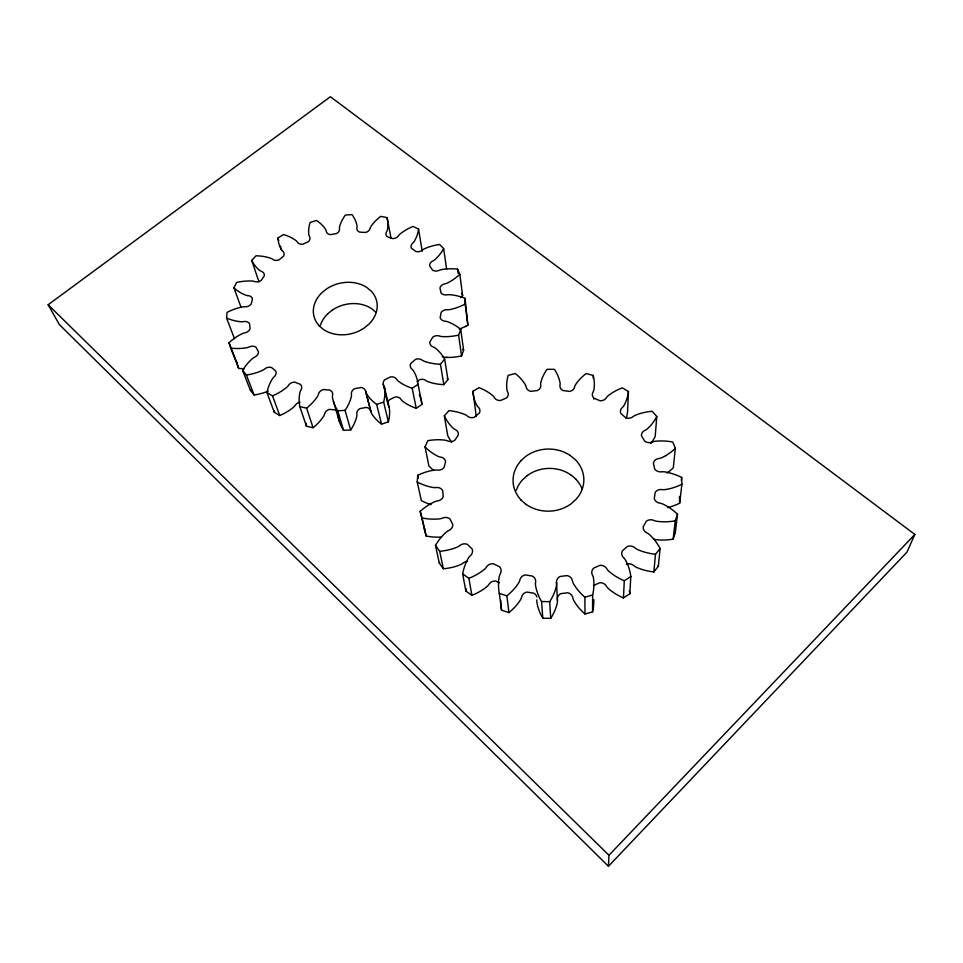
<?xml version="1.0" encoding="UTF-8"?>
<svg xmlns="http://www.w3.org/2000/svg" width="963" height="963" viewBox="0 0 963 963"><rect width="100%" height="100%" fill="white"/><g stroke="black" fill="none" stroke-linecap="round" stroke-linejoin="round"><path stroke-width="1.44" d="M593.232 378.375L593.244 375.45L586.19 373.536A53.699 45.345 2 0 0 577.872 381.468L576.392 383.467A12.423 10.449 -0.5 0 0 574.634 386.777A6.332 5.321 -1.7 0 1 569.566 391.411L563.018 390.533A6.332 5.321 -1.8 0 1 560.069 384.815A12.278 10.316 -2.9 0 0 559.708 381.24L559.106 378.953A52.544 44.31 -5.4 0 0 554.387 369.311L547.02 369.311A53.218 44.755 -0.1 0 0 541.904 378.941L541.194 381.216A12.483 10.485 -2.6 0 0 540.688 384.791A6.296 5.297 -3.8 0 1 537.498 390.484L530.938 391.351A6.308 5.297 -3.9 0 1 526.111 386.705A12.134 10.22 -5 0 0 524.51 383.418L523.126 381.42A52.748 44.755 -7.4 0 0 515.229 373.512L508.175 375.414A52.64 44.226 -2.2 0 0 506.658 385.862L506.779 388.209A12.122 10.196 -4.8 0 0 507.549 391.724A6.308 5.321 -5.8 0 1 506.502 397.96L500.507 400.5A6.308 5.321 -6 0 1 494.224 397.358A12.338 10.461 -7.1 0 0 491.515 394.649L489.481 393.109A53.182 45.514 -9.1 0 0 479.056 387.656L472.917 391.303L475.602 411.345A51.352 43.612 -4.2 0 0 476.336 416.51M536.873 599.853A12.976 11.965 0.2 0 0 537.21 604.03L537.823 606.714A56.047 51.292 5.1 0 0 542.795 618.222L550.716 618.366A55.3 50.87 -6.1 0 0 556.181 607.039L556.915 604.379A13.085 12.074 -0.5 0 0 557.433 600.214A6.705 6.175 2 0 1 560.767 593.665L567.701 592.775A6.705 6.175 2.2 0 1 572.925 598.228A13.133 12.038 4.5 0 0 574.718 602.104L576.247 604.475A55.986 50.678 7.5 0 0 584.998 613.997L592.57 611.866L592.642 595.002A57.262 52.471 -1.9 0 0 593.894 582.459L593.653 579.666A13.398 12.218 3.2 0 0 592.654 575.501A6.897 6.247 4.9 0 1 593.545 568.206L599.961 565.341A6.897 6.247 5.1 0 1 606.991 569.085A13.398 12.074 6.4 0 0 610.097 572.299L612.432 574.141A56.937 50.497 7.6 0 0 624.301 580.773L630.837 576.524A57.359 52.363 2.5 0 0 627.599 564.342L626.395 561.778M593.244 375.45A52.604 44.214 -3.3 0 1 594.327 385.97L594.099 388.33A12.471 10.485 -0.8 0 1 593.16 391.869A6.392 5.381 0.3 0 0 593.954 398.152L599.925 400.728A6.392 5.381 0.5 0 0 606.449 397.587A12.423 10.473 1.6 0 1 609.314 394.866L611.457 393.325A54.422 46.284 3.9 0 1 622.327 387.848L628.454 391.556L627.551 411.827A51.593 43.744 -0.9 0 1 626.215 418.339M608.447 866.279L608.965 855.276L914.85 534.429L330.393 96.721L48.15 304.753L59.381 324.627L608.447 866.279L906.917 552.196L914.85 534.429M593.449 585.552L599.708 582.747A6.717 6.127 5.8 0 1 606.558 586.443A13.073 11.857 7.2 0 0 609.591 589.597L611.866 591.414A55.541 49.595 8.4 0 0 623.422 597.927L624.301 580.773M623.422 597.927L629.802 593.774L630.837 576.524M431.087 504.66A52.05 45.165 -9.9 0 1 421.325 500.579L417.208 481.982L417.737 475.277A55.252 49.077 -11.6 0 1 429.859 470.943L432.676 470.377A12.76 11.147 -11.4 0 1 437.046 470.04A6.464 5.609 -10.8 0 0 444.136 467.356L445.58 461.53A6.464 5.609 -10.7 0 0 440.284 457.052A12.387 10.665 -10.2 0 1 436.42 455.499L434.084 454.187A52.869 45.032 -8.3 0 1 425.044 446.844L427.813 440.669A54.482 47.741 -11.5 0 1 440.488 439.766L443.281 439.983A12.639 10.906 -10.4 0 1 447.446 440.813A6.392 5.477 -9.5 0 0 454.945 440.151L458.292 435.011A6.392 5.477 -9.4 0 0 454.921 429.39A12.23 10.437 -8.6 0 1 451.864 426.91L450.154 425.056A52.604 44.479 -6.4 0 1 444.316 415.751L448.999 410.635A53.735 46.489 -10.6 0 1 461.06 413.091L463.588 414.018A12.363 10.557 -8.9 0 1 467.175 415.884A6.332 5.381 -7.9 0 0 474.374 417.22L479.273 413.223A6.332 5.381 -7.7 0 0 478.081 407A12.302 10.412 -6.8 0 1 476.095 403.846L475.144 401.655A52.556 44.238 -4.4 0 1 472.917 391.303M628.454 391.556A52.809 44.37 -1.2 0 1 625.709 402.016L624.638 404.243A12.314 10.376 1.3 0 1 622.471 407.409A6.464 5.465 2.4 0 0 620.979 413.693L625.806 417.773A6.476 5.477 2.5 0 0 633.245 416.473A12.796 10.858 3.6 0 1 637.012 414.608L639.637 413.681A55.336 47.512 5.7 0 1 652.168 411.273L656.778 416.51L655.189 436.456A52.074 44.262 1.3 0 1 650.723 443.522M234.491 338.687L226.558 318.055L227.087 312.349A50.798 40.651 -18.7 0 1 238.138 307.967L240.702 307.317A11.845 9.341 -18.2 0 1 244.662 306.764A5.959 4.671 -17.7 0 0 251.126 304.079L252.487 299.06A5.947 4.671 -17.7 0 0 247.72 295.593M626.371 564.294A6.705 6.043 7.8 0 1 634.075 565.859A12.94 11.58 8.3 0 0 638.012 567.989L640.768 569.061A54.975 48.439 8 0 0 653.841 571.962L655.49 554.279L660.1 548.489A57.431 51.954 5.7 0 0 652.83 537.932L650.807 535.849A13.253 11.809 7.5 0 0 647.292 533.069A6.825 6.031 7.6 0 1 643.188 526.845L646.305 521.248A6.825 6.031 7.6 0 1 654.238 520.586A13.181 11.544 7.5 0 0 658.752 521.513L661.774 521.753A55.637 48.042 6.4 0 0 675.244 520.863L677.507 514.17A57.335 51.208 7.3 0 0 667.082 506.261L664.482 504.865A13.157 11.556 7.6 0 0 660.245 503.216A6.753 5.886 7.1 0 1 654.25 498.485L655.213 492.394A6.741 5.874 7.1 0 1 662.339 489.637A12.928 11.183 6.6 0 0 666.865 489.288L669.742 488.71A54.831 46.838 4.8 0 0 681.9 484.257L681.66 477.419A56.841 50.064 7.6 0 0 669.261 472.797L666.372 472.183A13.037 11.303 6.8 0 0 661.858 471.774A6.657 5.73 6 0 1 654.647 468.933L653.42 462.986A6.657 5.73 5.9 0 1 659.089 458.508A12.772 10.93 5.1 0 0 663.158 456.992L665.626 455.692M653.841 571.962L658.343 566.268L660.1 548.489M656.778 416.51A53.314 44.912 0.9 0 1 650.326 425.911L648.484 427.777A12.7 10.774 3.3 0 1 645.234 430.256A6.548 5.585 4.3 0 0 641.514 435.926L644.729 441.174A6.56 5.585 4.4 0 0 652.42 441.933A12.904 11.05 5.4 0 1 656.754 441.138L659.655 440.946A56.083 48.728 7 0 1 672.74 442.005L675.34 448.325L673.293 467.813A52.821 45.129 3.4 0 1 666.998 473.002M653.444 539.124A12.856 11.351 8.2 0 0 657.055 539.762L659.992 540.014A54.301 47.247 6.9 0 0 673.137 539.148L675.244 520.863M673.137 539.148L675.34 532.575L677.507 514.17M681.323 480.344L681.66 477.419M667.792 507.537A53.531 46.104 5.3 0 0 679.661 503.18L681.9 484.269M446.11 357.381A10.087 8.33 -8.9 0 0 446.868 357.393L449.757 357.429A48.908 39.772 -8.5 0 0 461.554 355.901L463.612 350.243L460.735 329.37A51.328 42.48 -10.4 0 0 451.527 323.375L449.227 322.364A11.893 9.726 -9 0 0 445.46 321.233A6.055 4.923 -8.7 0 1 440.163 317.634L441.114 312.481A6.055 4.911 -8.7 0 1 447.542 309.737A11.761 9.486 -8.5 0 0 451.599 309.171L454.187 308.521A49.39 39.266 -8.8 0 0 465.141 304.055L465.033 298.337A50.967 41.782 -9.2 0 0 454.006 295.196L451.418 294.859A11.664 9.425 -8.5 0 0 447.386 294.774A5.983 4.803 -8.6 0 1 440.97 292.824L439.959 287.901A5.971 4.791 -8.6 0 1 445.099 283.808A11.556 9.209 -8.7 0 0 448.77 282.279L451.009 281.052A48.812 38.388 -9.4 0 0 459.82 274.286L457.581 269.122A50.329 40.771 -8.6 0 0 445.869 269.002L443.269 269.327A11.676 9.329 -8.6 0 0 439.369 270.254A5.91 4.683 -8.9 0 1 432.483 270.073L429.667 265.836A5.898 4.683 -8.9 0 1 433.085 260.853A11.339 8.932 -9.2 0 0 436.046 258.566L437.732 256.892A48.439 37.75 -10.3 0 0 443.654 248.586L439.597 244.446A49.703 39.772 -8.6 0 0 428.306 247.202L425.923 248.141A11.375 8.968 -9.1 0 0 422.528 249.935A5.85 4.586 -9.6 0 1 415.811 251.463L411.526 248.298A5.838 4.586 -9.6 0 1 412.946 242.917A11.159 8.703 -10.1 0 0 414.957 240.112L415.944 238.174A48.15 37.28 -11.4 0 0 418.556 229.182L413.103 226.401A49.125 38.845 -9 0 0 403.232 231.65L401.282 233.082A11.327 8.848 -10 0 0 398.658 235.55A5.802 4.514 -10.5 0 1 392.735 238.583L387.391 236.754A5.79 4.502 -10.6 0 1 386.765 231.481A11.087 8.595 -11.2 0 0 387.656 228.436L387.896 226.425A47.945 36.979 -12.7 0 0 387.054 217.59L380.71 216.374A48.523 37.99 -9.8 0 0 373.102 223.56L371.73 225.354A11.219 8.703 -11 0 0 370.105 228.243A5.766 4.466 -11.7 0 1 365.471 232.468L359.572 232.095A5.766 4.454 -11.8 0 1 356.972 227.424A11.195 8.631 -12.4 0 0 356.695 224.415L356.178 222.525A48.186 37.136 -14 0 0 352.025 214.629L345.368 215.05A48.282 37.497 -10.8 0 0 340.613 223.5L339.951 225.474A11.279 8.703 -12.2 0 0 339.445 228.532A5.766 4.442 -12.9 0 1 336.496 233.54L330.55 234.659A5.766 4.442 -13 0 1 326.228 231A11.171 8.607 -13.7 0 0 324.82 228.303L323.592 226.69A48.583 37.533 -15.3 0 0 316.514 220.443L310.098 222.465A48.078 37.136 -12 0 0 308.605 231.421L308.702 233.395A11.327 8.727 -13.5 0 0 309.364 236.332A5.778 4.454 -14.2 0 1 308.341 241.689L302.888 244.181A5.778 4.454 -14.3 0 1 297.218 241.882A11.207 8.655 -15 0 0 294.786 239.739L292.957 238.559A48.896 37.978 -16.4 0 0 283.555 234.539L277.946 237.993A47.994 36.991 -13.3 0 0 279.86 246.636L280.714 248.442A11.219 8.655 -14.8 0 0 282.484 250.994A5.814 4.502 -15.5 0 1 283.507 256.194L279.017 259.878A5.826 4.502 -15.6 0 1 272.493 259.167A11.363 8.811 -16.2 0 0 269.255 257.795L266.968 257.157A49.354 38.628 -17.5 0 0 256.038 255.785L251.728 260.407L258.927 281.762M461.554 355.901L458.617 335.1L460.735 329.37M241.111 307.498L233.961 287.877L236.525 282.484A50.112 39.627 -18.3 0 1 248.057 280.967L250.585 280.991A11.46 8.956 -17.3 0 1 254.364 281.437A5.886 4.574 -16.7 0 0 261.166 280.438L264.259 275.887A5.874 4.574 -16.7 0 0 261.25 271.325A11.375 8.811 -16.1 0 1 258.493 269.411L256.965 267.943A48.21 37.184 -14.6 0 1 251.728 260.407M417.051 381.866L419.278 379.867A6.031 5.044 -10.8 0 1 426.176 380.71A11.785 9.811 -9.9 0 0 429.691 382.251L432.146 382.985A49.51 40.747 -8.8 0 0 443.823 384.622L447.939 379.566L444.653 359.115A51.785 43.13 -12.1 0 0 438.309 350.737L436.528 349.124A12.013 9.931 -10.1 0 0 433.422 347.017A6.127 5.032 -9.5 0 1 429.847 342.058L432.724 337.182A6.115 5.032 -9.4 0 1 439.826 336.147A11.821 9.654 -8.9 0 0 443.859 336.641L446.543 336.677A50.004 40.253 -8.5 0 0 458.617 335.1M443.823 384.622L440.44 364.243L444.653 359.115M520.778 460.868L525.81 456.354A35.402 31.021 -2.1 0 1 570.144 455.439M459.82 274.286L462.649 295.834L460.675 297.651M327.793 313.709L332.56 309.893M527.327 475.505L522.415 479.935A34.548 30.527 -1.8 0 0 516.192 490.516M388.197 405.098A6.079 5.104 -12.7 0 1 389.461 399.765L395.119 397.021A6.079 5.104 -12.6 0 1 401.222 399.681A11.749 9.859 -11.5 0 0 403.918 402.149L405.929 403.521A49.968 41.565 -9.7 0 0 416.233 408.264L421.999 404.388L418.086 384.321A51.966 43.347 -14.1 0 0 415.366 374.354L414.319 372.284A12.05 10.027 -11.8 0 0 412.224 369.371A6.175 5.128 -10.8 0 1 410.78 363.52L415.342 359.464A6.175 5.116 -10.7 0 1 422.396 360.306A12.05 9.943 -9.9 0 0 425.983 361.871L428.499 362.606A50.642 41.265 -8.8 0 0 440.44 364.243M226.558 318.055A49.101 38.267 -17 0 0 236.982 321.209L239.474 321.57A11.64 9.173 -18.1 0 0 243.41 321.654A6.031 4.779 -18.4 0 1 249.537 323.64L250.091 328.66A6.031 4.791 -18.4 0 1 244.626 332.849A11.845 9.449 -18.7 0 0 240.834 334.402L238.499 335.666A51.28 41.565 -18.7 0 0 229.025 342.659L230.687 348.112A49.727 39.11 -17.9 0 0 242.411 348.305L245.071 347.98A11.869 9.461 -18.6 0 0 249.068 347.029A6.103 4.899 -18.7 0 1 255.989 347.27L258.469 351.784A6.103 4.899 -18.7 0 1 254.581 357.129A11.869 9.594 -18.7 0 0 251.367 359.572L249.489 361.366A51.689 42.396 -18.1 0 0 242.628 370.394L246.396 375.028A50.329 40.037 -18.6 0 0 258.289 372.091L260.829 371.08A11.785 9.51 -18.8 0 0 264.476 369.13A6.163 5.008 -18.5 0 1 271.518 367.517L275.731 371.056A6.163 5.02 -18.5 0 1 273.865 377.051A12.17 9.955 -18.2 0 0 271.59 380.18L270.398 382.347A52.026 43.082 -16.8 0 0 266.968 392.579L272.529 395.877A50.943 41.024 -18.8 0 0 283.315 389.955L285.469 388.33A12.086 9.871 -18.3 0 0 288.37 385.549A6.211 5.104 -17.8 0 1 294.774 382.167L300.324 384.321A6.211 5.104 -17.7 0 1 300.757 390.376A12.146 10.051 -17.1 0 0 299.674 393.879L299.324 396.214A52.171 43.467 -15.1 0 0 299.818 406.615L306.607 408.168A51.581 42.047 -18.5 0 0 315.07 399.789L316.598 397.719A12.05 9.955 -17.3 0 0 318.416 394.361A6.235 5.176 -16.5 0 1 323.484 389.534L329.791 390.051A6.235 5.176 -16.4 0 1 332.524 395.516A12.206 10.16 -15.4 0 0 332.789 399.043L339.193 420.987A50.594 42.589 -13.2 0 0 343.55 430.329L350.676 429.955L345.055 410.37A51.858 42.757 -17.5 0 0 350.231 400.379L350.941 398.068A12.062 10.027 -15.7 0 0 351.459 394.481A6.235 5.2 -14.6 0 1 354.613 388.691L361.017 387.487A6.235 5.2 -14.5 0 1 365.759 391.785L370.875 411.67A11.785 9.931 -13.5 0 0 372.44 414.8L373.788 416.702A50.413 42.276 -11.2 0 0 381.553 424.129L388.378 421.866L383.647 402.101A52.074 43.275 -16 0 0 384.923 391.556L384.743 389.245A12.074 10.075 -13.7 0 0 383.912 385.826A6.211 5.176 -12.6 0 1 384.803 379.687L390.593 376.894A6.211 5.176 -12.5 0 1 396.84 379.591A12.013 9.991 -11.5 0 0 399.585 382.082L401.643 383.479A51.123 42.119 -9.7 0 0 412.176 388.27L418.086 384.321M465.033 298.337L467.886 325.253L465.322 326.541A48.379 38.869 -8.7 0 1 459.279 328.973M466.622 325.915L465.322 326.541M268.208 391.086L265.728 392.085A49.221 39.555 -18.8 0 1 254.1 394.962L250.404 390.388L242.628 370.394M365.759 391.785A12.062 10.063 -13.4 0 0 367.348 394.962L368.733 396.888A51.581 42.841 -11.2 0 0 376.653 404.412L383.647 402.101M550.716 618.366L549.704 601.682A56.721 51.797 -6.3 0 0 555.314 590.138L556.072 587.418A13.422 12.29 -1.1 0 0 556.602 583.181A6.885 6.296 1.3 0 1 560.021 576.5L567.135 575.585A6.885 6.284 1.6 0 1 572.491 581.134A13.47 12.266 3.7 0 0 574.333 585.071L575.898 587.49A57.419 51.605 6.7 0 0 584.878 597.18L592.642 595.002M441.608 537.005L438.755 537.173A52.833 46.38 -11.1 0 1 426.115 535.994L420.169 511.377A55.83 50.257 -10.6 0 1 430.545 503.83L433.109 502.505A12.82 11.351 -11.7 0 1 437.274 500.965A6.548 5.766 -11.5 0 0 443.269 496.427L442.607 490.432A6.548 5.754 -11.5 0 0 435.818 487.591A12.7 11.087 -11.3 0 1 431.472 487.17L428.728 486.556A53.302 45.851 -9.9 0 1 417.208 481.982M333.33 401.294A51.773 43.179 -13.1 0 0 337.76 410.756L345.055 410.37M447.121 357.393L446.868 357.393A11.52 9.498 -8.9 0 1 444.617 357.213L444.136 357.129A11.556 9.522 -8.9 0 1 443.185 356.888A5.983 4.959 -9.4 0 0 442.318 356.599M420.169 511.377L422.059 517.974A54.121 47.115 -11.1 0 0 435.011 519.153L437.936 518.985A12.627 11.171 -11.7 0 0 442.342 518.166A6.645 5.91 -11.4 0 1 449.998 519.009L452.791 524.582A6.645 5.922 -11.4 0 1 448.541 530.613A13.013 11.676 -10.9 0 0 445.014 533.273L442.968 535.259A56.408 51.316 -8.1 0 0 435.493 545.455L439.694 551.281A54.843 48.367 -11.6 0 0 452.815 548.741L455.607 547.742A12.796 11.46 -11.1 0 0 459.64 545.72A6.717 6.055 -10.1 0 1 467.404 544.372L472.111 548.934A6.729 6.067 -10 0 1 470.125 555.928A13.145 11.941 -8.7 0 0 467.633 559.467L466.345 561.959A56.973 52.158 -4.1 0 0 462.673 573.9L468.873 578.294A55.493 49.619 -11.3 0 0 480.754 572.106L483.125 570.349A13.049 11.833 -9.1 0 0 486.315 567.267A6.789 6.187 -7.3 0 1 493.369 563.764L499.556 566.786A6.801 6.199 -7.1 0 1 500.122 574.056A13.374 12.23 -4.9 0 0 498.966 578.161L498.605 580.918A57.274 52.423 0.5 0 0 499.291 593.401L501.567 610.193L508.946 612.576L506.863 595.832A56.179 50.858 -9.6 0 0 516.156 586.503L517.817 584.156A13.241 12.11 -5.6 0 0 519.803 580.292A6.837 6.26 -3.2 0 1 525.365 574.935L532.395 576.067A6.849 6.272 -2.9 0 1 535.512 582.832A13.301 12.182 -0.4 0 0 535.861 587.081L536.499 589.813A57.479 52.255 4.4 0 0 541.579 601.538L549.704 601.682M299.818 406.615L306.439 426.188L313.083 427.741A50.413 41.505 -18.7 0 0 321.341 419.483L322.822 417.448A11.773 9.823 -17.5 0 0 324.591 414.138A6.091 5.104 -16.7 0 1 329.539 409.383L335.714 409.901A6.103 5.104 -16.6 0 1 336.484 410.322M499.291 593.401L506.863 595.832M499.388 582.868L495.752 581.074A6.621 6.079 -7.2 0 0 488.879 584.505A12.724 11.628 -9.1 0 1 485.761 587.538L483.462 589.26A54.145 48.788 -11.3 0 1 471.882 595.315L465.827 590.993L462.673 573.9M266.968 392.579L274.286 412.296L279.727 415.559A49.799 40.506 -19 0 0 290.26 409.732L292.355 408.143A11.809 9.75 -18.6 0 0 295.196 405.399A6.079 5.044 -18 0 1 300.023 402.173M570.096 455.379L575.308 459.676A35.402 31.021 -2.1 0 1 576.38 498.942L571.324 503.637A35.402 31.021 -2.1 0 1 526.171 504.431M570.565 474.603L575.645 478.84M526.111 504.492L520.935 500.026M375.859 312.193L371.598 308.654A31.526 25.52 -13.7 0 0 332.572 309.905M319.03 325.699L323.339 329.406A32.236 25.82 -13.6 0 0 364.026 328.118L368.901 324.158A32.236 25.82 -13.6 0 0 371.068 291.007L366.747 287.407A32.236 25.82 -13.6 0 0 326.866 288.744L321.967 292.608A32.236 25.82 -13.6 0 0 319.138 325.675M48.15 304.753L608.965 855.276M435.493 545.455L439.26 563.018L443.377 568.748A53.519 47.596 -11.7 0 0 456.185 566.28L458.906 565.305A12.483 11.267 -11.2 0 0 462.83 563.319A6.548 5.959 -10.1 0 1 467.428 561.429M461.554 293.282L462.649 295.834M229.025 342.659L236.465 361.643M230.687 348.112L238.643 368.372A48.644 38.664 -18.1 0 0 244.325 368.781M246.396 375.028L254.1 394.962M272.529 395.877L279.727 415.559M306.607 408.168L313.083 427.741M277.946 237.993L278.764 240.702M280.414 246.107L281.653 250.163M238.643 368.372L236.994 362.991A50.136 41.024 -18.9 0 1 237.524 362.521M337.76 410.756L343.55 430.329M365.603 390.978L370.707 410.864M376.653 404.412L381.553 424.129M339.193 420.987L338.651 418.773A11.917 10.015 -15.6 0 1 338.386 415.294A6.103 5.104 -16.6 0 0 338.482 414.872M384.514 387.499L389.245 407.674M383.25 384.321L387.957 404.328M422.059 517.974L426.115 535.994M417.737 475.277L418.363 478.154M439.694 551.281L443.377 568.748M412.176 388.27L416.233 408.264M425.044 446.844L428.908 466.008A51.641 44.382 -8.2 0 0 433.627 470.317M387.054 217.59L391.05 238.174M468.873 578.294L471.882 595.315M444.316 415.751L447.687 435.408A51.388 43.841 -6.3 0 0 451.731 442.402M418.556 229.182L422.203 251.174M443.654 248.586L446.591 268.954M457.581 269.122L458.159 273.444M465.141 304.055L467.886 325.253M541.579 601.538L542.795 618.222M556.47 582.17L557.445 600.479M679.433 496.439L679.661 503.18M584.878 597.18L584.998 613.997M527.291 475.566A34.548 30.527 -1.8 0 1 570.493 474.663M575.525 478.852A34.548 30.527 -1.8 0 1 582.158 489.204M501.567 610.193A55.842 51.472 1.1 0 1 500.772 600.226M508.946 612.576A54.795 49.968 -9.6 0 0 517.998 603.44L519.623 601.129A12.916 11.893 -5.3 0 0 521.549 597.337A6.669 6.151 -2.8 0 1 526.966 592.089L533.827 593.208A6.669 6.151 -2.5 0 1 536.848 596.964M593.786 599.552A55.83 51.508 -1.4 0 1 592.57 611.866M629.308 590.716A55.926 51.4 3.2 0 1 629.802 593.774M657.982 565.582A56.01 51.003 6.5 0 1 658.343 566.268M674.762 532.033A55.914 50.293 8.1 0 1 675.34 532.575M593.702 398.465A51.388 43.588 -3.1 0 1 593.81 399.103M424.262 529.494A54.47 49.39 -10.6 0 1 424.839 528.976M439.26 563.018A54.999 50.413 -8 0 1 439.646 562.356M465.827 590.993A55.553 51.22 -3.8 0 1 466.273 588.742M462.589 349.4A50.16 41.915 -10.4 0 1 463.612 350.243M447.289 378.459A50.606 42.541 -12.2 0 1 447.939 379.566M420.253 396.925A50.786 42.745 -14.2 0 1 421.999 404.388M419.326 394.553A50.786 42.745 -14.2 0 1 420.037 396.335M388.607 405.82A11.797 9.931 -13.9 0 1 389.425 409.191L389.606 411.478A50.895 42.685 -16.2 0 1 388.378 421.866M370.875 411.67A6.091 5.128 -14.7 0 0 366.217 407.421L359.969 408.601A6.091 5.128 -14.8 0 0 356.9 414.307A11.785 9.895 -15.9 0 1 356.394 417.834L355.708 420.109A50.678 42.179 -17.8 0 1 350.676 429.955M306.439 426.188A50.979 42.866 -15.2 0 1 305.969 423.022M274.286 412.296A50.834 42.504 -17 0 1 274.551 411.02M250.404 390.388A50.521 41.83 -18.3 0 1 250.753 389.798M320.45 325.193A31.526 25.52 -13.7 0 1 327.805 313.721M626.395 561.778A13.506 12.194 6.1 0 0 624 558.119A6.873 6.163 6.9 0 1 622.279 550.992L627.298 546.503A6.873 6.151 7 0 1 635.207 548.091A13.265 11.785 7.6 0 0 639.251 550.258L642.08 551.342A56.348 49.282 7.4 0 0 655.49 554.279M675.34 448.325A54.097 45.827 3 0 1 665.638 455.692M521.043 500.002A35.402 31.021 -2.1 0 1 520.899 460.868M233.961 287.877A48.656 37.665 -15.8 0 0 242.11 293.559L244.217 294.522A11.424 8.92 -17.2 0 0 247.72 295.593"/></g></svg>
